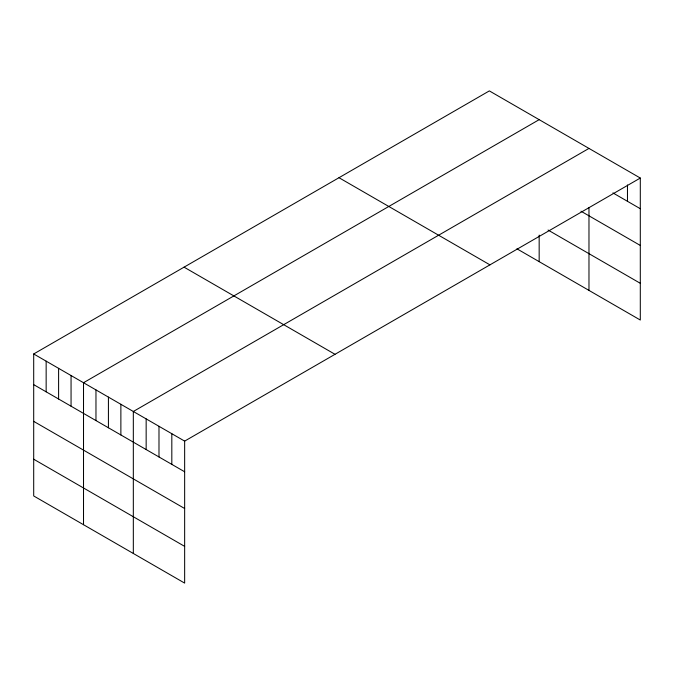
<?xml version="1.0" encoding="UTF-8"?>
<svg xmlns="http://www.w3.org/2000/svg" width="674" height="674" viewBox="0 0 674 674"><rect width="100%" height="100%" fill="white"/><g stroke="black" fill="none" stroke-linecap="round" stroke-linejoin="round"><path stroke-width="1.01" d="M33.7 353.968L184.651 441.116L184.651 583.103L33.7 495.954L33.7 353.968L489.349 90.897L640.3 178.046L640.3 320.032L516.924 248.807M539.166 119.66L83.517 382.722L83.517 524.709M588.975 148.415L133.326 411.485L133.326 553.472M184.651 441.116L640.3 178.046M612.927 192.907L640.3 208.713M580.971 211.198L640.3 245.446M548.063 230.045L640.3 283.299M338.988 177.709L489.939 264.857M184.061 267.157L335.012 354.305M33.7 384.635L184.651 471.783M33.7 421.368L184.651 508.516M33.7 459.213L184.651 546.37M627.469 184.954L627.469 201.307M588.975 207.651L588.975 290.401M539.166 235.116L539.166 261.647M171.819 433.711L171.819 464.378M158.988 426.297L158.988 456.964M146.157 418.891L146.157 449.558M120.873 404.29L120.873 434.957M108.421 397.104L108.421 427.771M95.969 389.917L95.969 420.584M71.056 375.536L71.056 406.203M58.604 368.349L58.604 399.008M46.152 361.154L46.152 391.821"/></g></svg>
